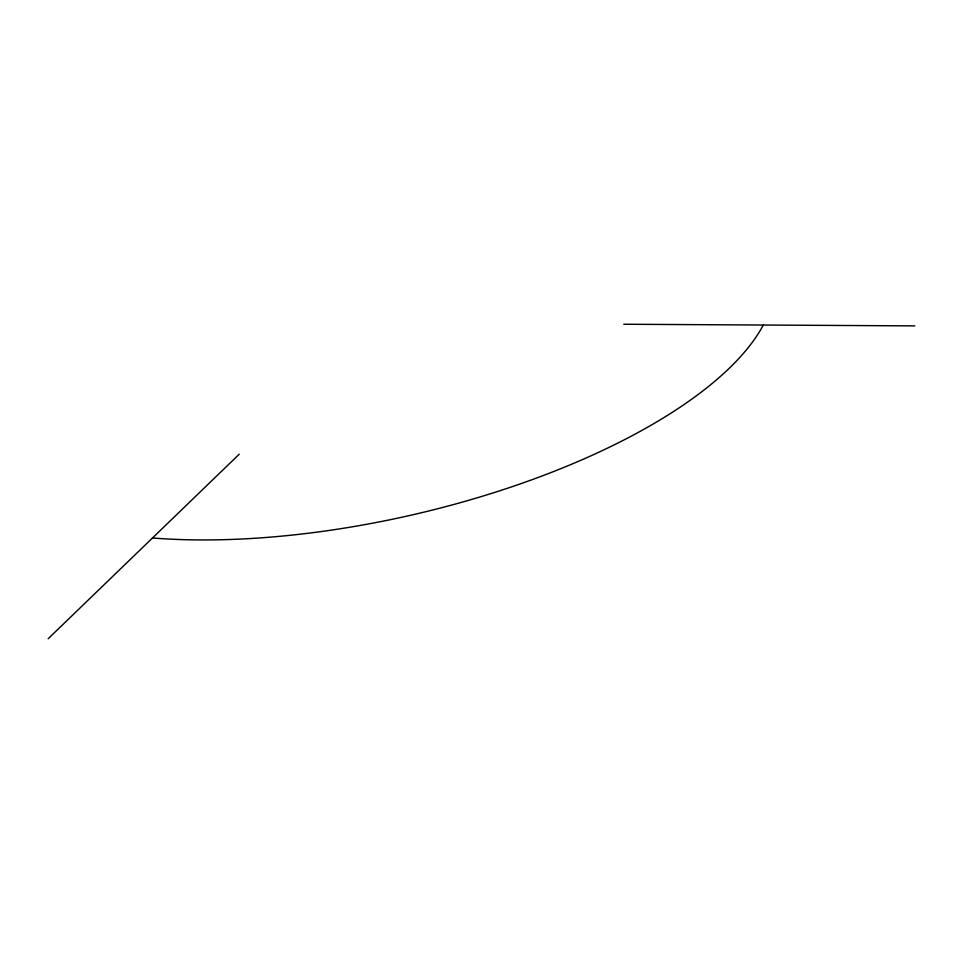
<?xml version="1.0" encoding="UTF-8"?>
<svg xmlns="http://www.w3.org/2000/svg" width="963" height="963" viewBox="0 0 963 963"><rect width="100%" height="100%" fill="white"/><g stroke="black" fill="none" stroke-linecap="round" stroke-linejoin="round"><path stroke-width="1.44" d="M48.15 638.758L239.257 454.187M623.759 324.242L914.85 325.891M763.334 325.037A407.626 157.438 -12.8 0 1 152.491 537.98"/></g></svg>
